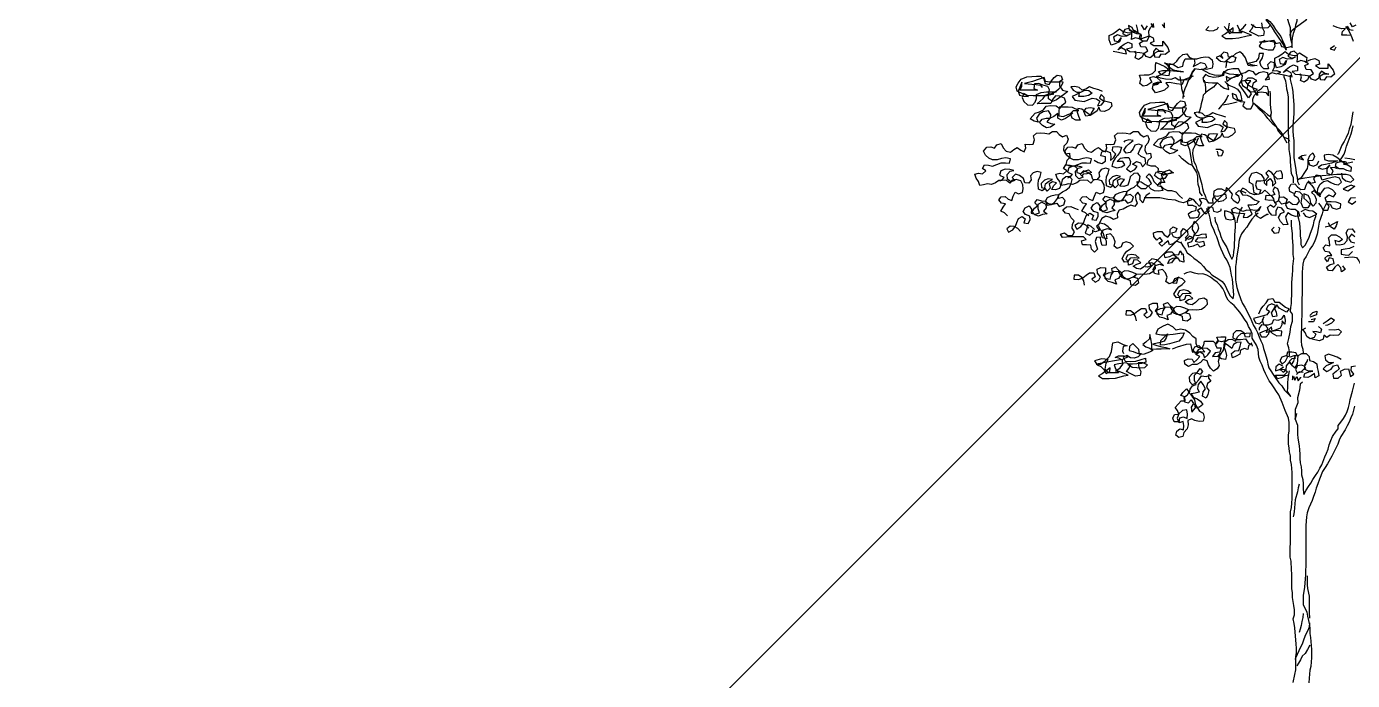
# Model space of a CAD drawing. Header units: inches. Extents: x 350994 to 353538, y 1581369 to 1583842.
# Drawn here: x 351535.65 to 351541.75, y 1583548.74 to 1583551.75 of the extents above; entities that cross this region are included whole.
import ezdxf

# ---------------------------------------------------------------- set-up
doc = ezdxf.new("R2010")
doc.units = ezdxf.units.IN
doc.header["$MEASUREMENT"] = 0
doc.linetypes.add('1', pattern=[0])
doc.layers.add('FOREST', color=96, linetype='Continuous')
doc.layers.add('TREE', color=81, linetype='1')

# ---------------------------------------------------------------- blocks, each defined once
blk = doc.blocks.new('TREE_4')
at = {"color": 94}
for points in [[(-1270, 7305), (-1261, 7273), (-1256, 7242), (-1287, 7247), (-1302, 7285), (-1334, 7299), (-1328, 7265), (-1299, 7247), (-1267, 7236), (-1235, 7233), (-1247, 7198), (-1218, 7175), (-1180, 7175), (-1163, 7210), (-1166, 7253), (-1154, 7285), (-1131, 7308)], [(-1059, 7308), (-1039, 7282), (-1039, 7322)], [(-1131, 7317), (-1128, 7285), (-1148, 7317)], [(-1180, 7296), (-1201, 7265), (-1227, 7305)], [(-332, 7311), (-297, 7287), (-257, 7284), (-225, 7282), (-193, 7284), (-170, 7308)], [(-248, 7322), (-242, 7284), (-225, 7250), (-231, 7218), (-268, 7212), (-306, 7232), (-344, 7250), (-323, 7276), (-309, 7308)], [(-445, 7305), (-433, 7273), (-407, 7241), (-488, 7241), (-517, 7270), (-508, 7319)], [(-552, 7293), (-529, 7267), (-508, 7236), (-479, 7250), (-477, 7282), (-508, 7256), (-540, 7233), (-572, 7215), (-537, 7195), (-485, 7195), (-433, 7198), (-364, 7215), (-329, 7221), (-370, 7238), (-401, 7250), (-433, 7253), (-396, 7282), (-372, 7311)], [(9, 7484), (9, 7449), (27, 7406), (44, 7371), (41, 7336), (32, 7304), (24, 7270), (12, 7235), (3, 7198), (0, 7166), (0, 7117)], [(-49, 7394), (-23, 7316), (-14, 7284), (-14, 7247), (-11, 7209), (-8, 7177)], [(0, 7157), (-8, 7192), (-14, 7226), (0, 7258), (32, 7284), (119, 7345), (142, 7380), (154, 7400)], [(486, 7217), (449, 7220), (408, 7220), (414, 7252), (440, 7275), (408, 7272), (371, 7284), (339, 7296)], [(524, 7304), (495, 7290), (478, 7321)], [(454, 7295), (469, 7266), (501, 7261)], [(-1458, 7091), (-1415, 7082), (-1380, 7073), (-1348, 7068), (-1357, 7099), (-1391, 7117), (-1420, 7102), (-1397, 7125), (-1368, 7148), (-1336, 7163), (-1305, 7151), (-1305, 7117), (-1348, 7108), (-1322, 7088), (-1287, 7085), (-1241, 7079), (-1204, 7073), (-1175, 7093), (-1192, 7122), (-1232, 7125), (-1244, 7157), (-1215, 7171), (-1247, 7192), (-1279, 7200), (-1308, 7186), (-1305, 7218), (-1305, 7253), (-1331, 7276), (-1362, 7267), (-1383, 7235), (-1351, 7218), (-1319, 7229), (-1348, 7212), (-1386, 7209), (-1423, 7224), (-1455, 7206), (-1446, 7175), (-1415, 7169), (-1394, 7198), (-1406, 7166), (-1441, 7149), (-1475, 7140), (-1490, 7183), (-1490, 7218), (-1461, 7232), (-1432, 7253), (-1406, 7273), (-1377, 7250), (-1345, 7244), (-1313, 7241), (-1287, 7261), (-1258, 7244), (-1229, 7224), (-1232, 7192), (-1195, 7206), (-1163, 7215), (-1131, 7200), (-1125, 7168), (-1157, 7157), (-1125, 7137), (-1053, 7137), (-1053, 7171), (-1013, 7119), (-1001, 7087), (-1033, 7064), (-1068, 7067), (-1085, 7038), (-1117, 7041), (-1120, 7073), (-1091, 7090), (-1047, 7087), (-1082, 7093), (-1108, 7114), (-1128, 7088), (-1131, 7056), (-1157, 7036), (-1189, 7047), (-1209, 7073), (-1221, 7041), (-1250, 7021), (-1279, 7036), (-1270, 7067), (-1279, 7091)], [(-676, 7291), (-702, 7265), (-670, 7256), (-636, 7259), (-607, 7273), (-598, 7288)], [(-211, 7357), (-179, 7334), (-153, 7299), (-133, 7267), (-109, 7235), (-89, 7209), (-75, 7177), (-60, 7143), (-49, 7111), (-46, 7105)], [(-211, 7345), (-182, 7310), (-161, 7282), (-141, 7247), (-81, 7160), (-63, 7131), (-49, 7102), (-49, 7099)], [(440, 7293), (460, 7264), (478, 7235), (492, 7203), (501, 7171)], [(500, 6596), (483, 6492), (468, 6454), (462, 6422), (445, 6385), (428, 6353), (410, 6324), (381, 6255), (375, 6246)], [(-219, 7177), (-248, 7163), (-266, 7131), (-240, 7111), (-193, 7102), (-153, 7102), (-136, 7131), (-141, 7163), (-193, 7172), (-228, 7169), (-263, 7163), (-222, 7166), (-182, 7175), (-150, 7180), (-130, 7154), (-98, 7160), (-83, 7128), (-40, 7119), (-8, 7128), (-3, 7131)], [(-804, 6886), (-847, 6869), (-882, 6857), (-896, 6817), (-940, 6823), (-997, 6834), (-1029, 6831), (-1006, 6802), (-1038, 6773), (-1073, 6762), (-1113, 6750), (-1136, 6785), (-1130, 6826), (-1096, 6837), (-1061, 6837), (-1093, 6828), (-1128, 6814), (-1093, 6820), (-1070, 6846), (-1099, 6872), (-1130, 6881), (-1162, 6872), (-1142, 6837), (-1182, 6811), (-1214, 6805), (-1240, 6826), (-1232, 6863), (-1243, 6895), (-1206, 6898), (-1168, 6898), (-1136, 6907), (-1113, 6933), (-1113, 6967), (-1110, 6999), (-1078, 6985), (-1035, 6964), (-1006, 6944), (-1035, 6915), (-1067, 6898), (-1087, 6924), (-1055, 6932), (-994, 6932), (-885, 6921), (-925, 6927), (-968, 6935), (-997, 6956), (-997, 6990), (-963, 6979), (-928, 6958), (-890, 6967), (-885, 6999), (-870, 7028), (-830, 7028), (-798, 7025), (-792, 6993), (-806, 6964), (-772, 6981), (-743, 6999), (-711, 6990), (-694, 6958), (-728, 6938), (-760, 6941), (-795, 6947), (-815, 6915), (-818, 6883), (-841, 6857), (-882, 6854), (-922, 6854), (-951, 6872), (-986, 6860), (-1032, 6863), (-1073, 6869), (-1104, 6883), (-1067, 6901), (-1032, 6895), (-1000, 6892), (-994, 6932), (-1009, 6970), (-1038, 6996), (-1000, 6984), (-965, 6984), (-939, 7010), (-919, 7036), (-890, 7062), (-858, 7068), (-838, 7042), (-809, 7028), (-775, 7028), (-740, 7039), (-708, 7045), (-676, 7042), (-650, 7019), (-645, 6984), (-650, 6952), (-697, 6941), (-737, 6944), (-702, 6923), (-671, 6909), (-633, 6897), (-601, 6894), (-567, 6897), (-552, 6926), (-558, 6892), (-598, 6880), (-636, 6874), (-674, 6883), (-705, 6900), (-726, 6871), (-717, 6840), (-682, 6834), (-648, 6831), (-607, 6831), (-581, 6811), (-552, 6787), (-515, 6776), (-523, 6816), (-546, 6842), (-515, 6813), (-474, 6796), (-442, 6779), (-422, 6750), (-413, 6718), (-408, 6686), (-440, 6692), (-454, 6730), (-486, 6744), (-480, 6709), (-451, 6692), (-419, 6680), (-387, 6677), (-399, 6643), (-370, 6620), (-333, 6620), (-315, 6654), (-318, 6698), (-306, 6729), (-283, 6753), (-249, 6758), (-211, 6752), (-191, 6726), (-191, 6767), (-199, 6799), (-231, 6805), (-254, 6776), (-283, 6761), (-280, 6729), (-301, 6761), (-321, 6796), (-312, 6831), (-286, 6851), (-321, 6871), (-358, 6871), (-384, 6848), (-358, 6816), (-315, 6790), (-283, 6781), (-304, 6755), (-341, 6758), (-364, 6781), (-356, 6822), (-335, 6848), (-379, 6851), (-413, 6842), (-402, 6810), (-373, 6790), (-347, 6770), (-332, 6741), (-353, 6709), (-379, 6750), (-408, 6787), (-428, 6819), (-408, 6854), (-402, 6889), (-419, 6917), (-434, 6946), (-480, 6946), (-523, 6938), (-552, 6918), (-512, 6906), (-474, 6903), (-434, 6900), (-474, 6874), (-506, 6868), (-535, 6883), (-529, 6842), (-503, 6865), (-471, 6880), (-439, 6886), (-413, 6909), (-379, 6917), (-350, 6935), (-318, 6923), (-295, 6897), (-266, 6917), (-231, 6923), (-199, 6917), (-196, 6883), (-217, 6857), (-182, 6862), (-191, 6900), (-162, 6917), (-124, 6906), (-89, 6920), (-121, 6929), (-156, 6926), (-141, 6961), (-141, 6995), (-173, 7004), (-199, 6978), (-191, 6946), (-228, 6946), (-251, 6969), (-260, 7001), (-240, 7036), (-231, 7071), (-266, 7071), (-272, 7033), (-292, 7007), (-324, 6998), (-358, 6990), (-321, 6978), (-283, 6972), (-324, 6969), (-355, 6972), (-378, 7036), (-399, 7065), (-425, 7085), (-459, 7068), (-485, 7048), (-517, 7042), (-523, 7074), (-555, 7082), (-578, 7059), (-564, 7030), (-587, 7053), (-616, 7039), (-581, 7010), (-546, 7004), (-488, 7051), (-457, 7039), (-468, 7004), (-503, 6996), (-532, 7010), (-535, 6972), (-540, 6955)], [(-107, 6906), (-63, 6897), (-29, 6888), (3, 6882), (-6, 6914), (-40, 6932), (-69, 6917), (-46, 6940), (-17, 6963), (15, 6978), (46, 6966), (46, 6931), (3, 6923), (29, 6903), (64, 6900), (110, 6894), (148, 6888), (177, 6908), (159, 6937), (119, 6940), (107, 6972), (136, 6986), (104, 7007), (73, 7015), (44, 7001), (47, 7033), (47, 7067), (21, 7091), (-11, 7082), (-32, 7050), (0, 7033), (32, 7044), (3, 7027), (-34, 7024), (-72, 7039), (-104, 7021), (-95, 6989), (-63, 6984), (-43, 7013), (-55, 6981), (-89, 6963), (-124, 6955), (-139, 6998), (-139, 7033), (-110, 7047), (-81, 7067), (-55, 7088), (-26, 7065), (6, 7059), (38, 7056), (64, 7076), (93, 7059), (122, 7038), (119, 7007), (156, 7021), (188, 7030), (220, 7015), (226, 6983), (194, 6972), (226, 6952), (298, 6951), (298, 6986), (338, 6934), (350, 6902), (318, 6879), (283, 6882), (266, 6853), (234, 6856), (231, 6888), (260, 6905), (304, 6902), (269, 6908), (243, 6928), (223, 6902), (220, 6871), (194, 6850), (162, 6862), (142, 6888), (130, 6856), (101, 6836), (72, 6850), (81, 6882), (72, 6905)], [(350, 7134), (315, 7110), (350, 7099), (362, 7125)], [(390, 6191), (410, 6220), (427, 6249), (439, 6283), (448, 6315), (462, 6350), (485, 6414), (494, 6445), (503, 6480)], [(-792, 6944), (-815, 6912), (-833, 6880), (-847, 6848), (-859, 6814), (-873, 6782), (-885, 6750), (-888, 6713), (-888, 6704)], [(-1545, 6762), (-1576, 6774), (-1617, 6785), (-1652, 6800), (-1681, 6779), (-1712, 6771), (-1735, 6794), (-1770, 6803), (-1805, 6800), (-1785, 6771), (-1756, 6756), (-1721, 6756), (-1689, 6771), (-1657, 6768), (-1631, 6748), (-1660, 6727), (-1698, 6719), (-1738, 6719), (-1733, 6751), (-1764, 6733), (-1793, 6719), (-1770, 6690), (-1695, 6678), (-1663, 6693), (-1629, 6707), (-1594, 6701), (-1568, 6681), (-1585, 6643), (-1553, 6652), (-1533, 6678), (-1533, 6713), (-1556, 6736), (-1571, 6707), (-1539, 6687), (-1507, 6678), (-1475, 6672), (-1470, 6640), (-1493, 6614), (-1528, 6597), (-1562, 6600), (-1574, 6632), (-1588, 6603), (-1617, 6583), (-1646, 6565), (-1681, 6560), (-1698, 6597), (-1678, 6626), (-1646, 6629), (-1614, 6626), (-1629, 6597), (-1646, 6568), (-1684, 6594), (-1715, 6618), (-1747, 6623), (-1753, 6592), (-1741, 6560), (-1727, 6528), (-1762, 6528), (-1794, 6542), (-1808, 6580), (-1782, 6606), (-1739, 6606), (-1791, 6629), (-1825, 6632), (-1900, 6632), (-1903, 6595), (-1901, 6563), (-1863, 6557), (-1828, 6574), (-1788, 6586), (-1814, 6563), (-1848, 6540), (-1880, 6528), (-1909, 6543), (-1909, 6580), (-1944, 6557), (-1979, 6540), (-1999, 6514), (-1967, 6499), (-1935, 6493), (-1970, 6470), (-2002, 6465), (-2034, 6482), (-2060, 6508), (-2039, 6534), (-2005, 6543), (-1970, 6543), (-1967, 6574), (-1987, 6603), (-2031, 6595), (-2062, 6577), (-2083, 6543), (-2071, 6511), (-2103, 6520), (-2135, 6537), (-2094, 6583), (-2060, 6595), (-2028, 6612), (-2005, 6641), (-1970, 6647), (-1924, 6644), (-1895, 6623), (-1874, 6649), (-1845, 6675), (-1857, 6707), (-1897, 6722), (-1929, 6725), (-1955, 6696), (-1967, 6664), (-2045, 6664), (-2080, 6661), (-2054, 6681), (-2030, 6705), (-2010, 6731), (-1978, 6745), (-1944, 6739), (-2002, 6725), (-2111, 6725), (-2158, 6728), (-2187, 6745), (-2201, 6713), (-2187, 6679), (-2158, 6653), (-2117, 6650), (-2094, 6673), (-2085, 6705), (-2083, 6736), (-2045, 6754), (-2002, 6757), (-1967, 6759), (-1923, 6759), (-1961, 6742), (-1932, 6757), (-1903, 6783), (-1880, 6806), (-1866, 6837), (-1897, 6840), (-1897, 6806), (-1871, 6771), (-1828, 6762), (-1863, 6733), (-1921, 6693), (-1955, 6678), (-1987, 6702), (-1987, 6736), (-1978, 6774), (-1993, 6803), (-2033, 6814), (-2065, 6826), (-2100, 6823), (-2106, 6786), (-2077, 6771), (-2221, 6771), (-2204, 6803), (-2204, 6838), (-2221, 6797), (-2233, 6763), (-2224, 6731), (-2187, 6722), (-2149, 6719), (-2242, 6765), (-2250, 6800), (-2233, 6829), (-2210, 6861), (-2163, 6881), (-2123, 6884), (-2085, 6887), (-2048, 6887), (-2025, 6864), (-2013, 6826), (-1981, 6817), (-1961, 6849), (-1941, 6875), (-1915, 6895), (-1883, 6889), (-1871, 6855), (-1903, 6837), (-1978, 6838), (-2010, 6843), (-2022, 6875), (-2062, 6861), (-2117, 6843), (-2181, 6826), (-2123, 6820), (-2088, 6817), (-2051, 6814), (-2039, 6794)], [(-914, 6883), (-908, 6851), (-902, 6817), (-899, 6785), (-882, 6721), (-882, 6718)], [(-613, 6828), (-639, 6796), (-668, 6776), (-700, 6756), (-723, 6730), (-729, 6698), (-740, 6660), (-746, 6629), (-758, 6582)], [(-714, 6854), (-708, 6819), (-705, 6788), (-705, 6753), (-708, 6744)], [(14, 6015), (14, 6055), (-1, 6090), (-9, 6186), (-9, 6220), (-15, 6255), (-21, 6287), (-21, 6321), (-23, 6356), (-23, 6391), (-26, 6426), (-26, 6715), (-32, 6749), (-40, 6781), (-43, 6813), (-49, 6845), (-61, 6877), (-63, 6891)], [(-14, 6894), (-14, 6859), (-6, 6825), (3, 6793), (9, 6758), (12, 6718), (17, 6654), (17, 6579), (8, 6483), (8, 6440), (11, 6400), (17, 6362), (17, 6220), (34, 6125), (37, 6093), (43, 6058), (48, 6026), (60, 6000)], [(-520, 6732), (-532, 6701), (-552, 6672), (-573, 6646), (-596, 6620), (-599, 6617)], [(-38, 6339), (-58, 6376), (-78, 6417), (-101, 6446), (-125, 6469), (-151, 6492), (-174, 6515), (-194, 6541), (-217, 6570), (-240, 6593), (-266, 6617), (-289, 6640), (-309, 6666), (-223, 6596), (-197, 6573), (-171, 6553), (-165, 6590), (-171, 6625), (-174, 6660), (-173, 6738), (-176, 6764)], [(-538, 6550), (-570, 6562), (-610, 6574), (-645, 6588), (-674, 6568), (-706, 6559), (-729, 6582), (-763, 6591), (-798, 6588), (-778, 6559), (-749, 6545), (-714, 6545), (-683, 6559), (-651, 6556), (-625, 6536), (-654, 6516), (-691, 6507), (-732, 6507), (-726, 6539), (-758, 6522), (-787, 6507), (-764, 6478), (-688, 6467), (-657, 6481), (-622, 6495), (-587, 6490), (-561, 6469), (-579, 6432), (-547, 6440), (-526, 6466), (-526, 6501), (-550, 6524), (-564, 6495), (-532, 6475), (-500, 6466), (-469, 6461), (-463, 6429), (-486, 6403), (-521, 6386), (-555, 6388), (-567, 6420), (-581, 6391), (-610, 6371), (-639, 6354), (-674, 6348), (-691, 6386), (-671, 6415), (-639, 6417), (-607, 6415), (-622, 6386), (-639, 6357), (-677, 6383), (-709, 6406), (-740, 6412), (-746, 6380), (-735, 6348), (-720, 6316), (-755, 6316), (-787, 6331), (-801, 6368), (-775, 6394), (-732, 6394), (-784, 6418), (-819, 6420), (-894, 6421), (-897, 6383), (-894, 6351), (-856, 6345), (-821, 6363), (-781, 6374), (-807, 6351), (-842, 6328), (-874, 6316), (-902, 6331), (-902, 6369), (-937, 6345), (-972, 6328), (-992, 6302), (-960, 6288), (-929, 6282), (-963, 6259), (-995, 6253), (-1027, 6270), (-1053, 6296), (-1033, 6322), (-998, 6331), (-963, 6331), (-960, 6363), (-980, 6392), (-1024, 6383), (-1056, 6366), (-1076, 6331), (-1064, 6299), (-1096, 6308), (-1128, 6325), (-1087, 6372), (-1053, 6383), (-1021, 6400), (-998, 6429), (-963, 6435), (-917, 6432), (-888, 6412), (-868, 6438), (-839, 6464), (-850, 6496), (-891, 6510), (-923, 6513), (-949, 6484), (-960, 6452), (-1038, 6453), (-1073, 6450), (-1047, 6470), (-1024, 6493), (-1003, 6519), (-972, 6533), (-937, 6528), (-995, 6513), (-1105, 6513), (-1151, 6516), (-1180, 6534), (-1194, 6502), (-1180, 6467), (-1151, 6441), (-1111, 6438), (-1087, 6461), (-1079, 6493), (-1076, 6525), (-1038, 6542), (-995, 6545), (-960, 6548), (-917, 6548), (-954, 6530), (-925, 6545), (-896, 6571), (-873, 6594), (-859, 6626), (-891, 6629), (-891, 6594), (-865, 6559), (-821, 6551), (-856, 6522), (-914, 6481), (-949, 6467), (-980, 6490), (-980, 6525), (-972, 6562), (-986, 6591), (-1027, 6603), (-1058, 6614), (-1093, 6612), (-1099, 6574), (-1070, 6560), (-1215, 6560), (-1197, 6591), (-1197, 6626), (-1214, 6586), (-1226, 6551), (-1217, 6519), (-1180, 6510), (-1142, 6508), (-1235, 6554), (-1243, 6589), (-1226, 6617), (-1203, 6649), (-1157, 6669), (-1116, 6672), (-1079, 6675), (-1041, 6675), (-1018, 6652), (-1006, 6614), (-974, 6606), (-954, 6637), (-934, 6663), (-908, 6684), (-876, 6678), (-865, 6643), (-896, 6626), (-972, 6626), (-1003, 6632), (-1015, 6664), (-1055, 6649), (-1110, 6632), (-1174, 6615), (-1116, 6609), (-1081, 6606), (-1044, 6603), (-1032, 6583)], [(-445, 6675), (-477, 6666), (-515, 6657), (-549, 6652), (-570, 6649)], [(-174, 6573), (-171, 6538), (-125, 6469), (-110, 6437), (-87, 6411), (-61, 6388), (-29, 6374), (-18, 6356)], [(-2320, 5745), (-2346, 5771), (-2375, 5785), (-2357, 5817), (-2337, 5843), (-2369, 5849), (-2392, 5875), (-2372, 5901), (-2340, 5904), (-2317, 5881), (-2285, 5872), (-2274, 5907), (-2259, 5938), (-2230, 5924), (-2198, 5935), (-2193, 5967), (-2195, 5999), (-2213, 6031), (-2250, 6042), (-2282, 6037), (-2302, 6011), (-2328, 6034), (-2360, 6037), (-2392, 6034), (-2418, 6014), (-2453, 6002), (-2485, 6008), (-2516, 5999), (-2548, 5994), (-2557, 6025), (-2577, 6054), (-2589, 6086), (-2557, 6095), (-2525, 6089), (-2499, 6112), (-2525, 6132), (-2508, 6161), (-2476, 6158), (-2444, 6152), (-2409, 6164), (-2374, 6178), (-2337, 6178), (-2305, 6175), (-2296, 6210), (-2334, 6219), (-2369, 6213), (-2406, 6202), (-2444, 6202), (-2473, 6216), (-2502, 6242), (-2516, 6274), (-2490, 6306), (-2458, 6309), (-2426, 6297), (-2409, 6326), (-2374, 6335), (-2357, 6300), (-2331, 6274), (-2296, 6265), (-2270, 6288), (-2241, 6303), (-2212, 6282), (-2184, 6268), (-2172, 6300), (-2178, 6332), (-2143, 6329), (-2111, 6331), (-2100, 6366), (-2108, 6398), (-2085, 6421), (-2048, 6424), (-2016, 6421), (-1984, 6415), (-1955, 6435), (-1920, 6435), (-1900, 6409), (-1871, 6392), (-1839, 6403), (-1825, 6372), (-1837, 6340), (-1860, 6314), (-1863, 6282), (-1848, 6253), (-1816, 6256), (-1811, 6221), (-1837, 6198), (-1845, 6166), (-1814, 6155), (-1776, 6155), (-1753, 6132), (-1756, 6100), (-1724, 6091), (-1692, 6111), (-1660, 6120), (-1634, 6100), (-1672, 6088), (-1704, 6085), (-1712, 6074)], [(-1658, 5745), (-1684, 5771), (-1713, 5785), (-1695, 5817), (-1675, 5843), (-1707, 5849), (-1730, 5875), (-1710, 5901), (-1678, 5904), (-1655, 5881), (-1623, 5872), (-1611, 5907), (-1597, 5938), (-1568, 5924), (-1536, 5935), (-1530, 5967), (-1533, 5999), (-1550, 6031), (-1588, 6042), (-1620, 6037), (-1640, 6011), (-1666, 6034), (-1698, 6037), (-1730, 6034), (-1756, 6014), (-1790, 6002), (-1822, 6008), (-1854, 5999), (-1886, 5994), (-1894, 6025), (-1915, 6054), (-1926, 6086), (-1894, 6095), (-1863, 6089), (-1837, 6112), (-1863, 6132), (-1845, 6161), (-1813, 6158), (-1782, 6152), (-1747, 6164), (-1712, 6178), (-1675, 6178), (-1643, 6175), (-1634, 6210), (-1672, 6219), (-1706, 6213), (-1744, 6202), (-1782, 6202), (-1810, 6216), (-1839, 6242), (-1854, 6274), (-1828, 6306), (-1796, 6309), (-1764, 6297), (-1747, 6326), (-1712, 6335), (-1695, 6300), (-1669, 6274), (-1634, 6265), (-1608, 6288), (-1579, 6303), (-1550, 6282), (-1521, 6268), (-1510, 6300), (-1515, 6332), (-1481, 6329), (-1449, 6331), (-1437, 6366), (-1446, 6398), (-1423, 6421), (-1385, 6424), (-1353, 6421), (-1322, 6415), (-1293, 6435), (-1258, 6435), (-1238, 6409), (-1209, 6392), (-1177, 6403), (-1163, 6372), (-1174, 6340), (-1197, 6314), (-1200, 6282), (-1186, 6253), (-1154, 6256), (-1148, 6221), (-1174, 6198), (-1183, 6166), (-1151, 6155), (-1114, 6155), (-1091, 6132), (-1093, 6100), (-1062, 6091), (-1030, 6111), (-998, 6120), (-972, 6100), (-1010, 6088), (-1041, 6085), (-1050, 6074)], [(520, 5893), (479, 5890), (462, 5861), (494, 5841), (523, 5864)], [(517, 5983), (485, 5997), (453, 5983), (421, 5963), (459, 5951), (488, 5968), (514, 5991)], [(-1614, 6201), (-1582, 6181), (-1550, 6173), (-1521, 6193), (-1521, 6227), (-1559, 6236), (-1550, 6268), (-1518, 6277), (-1484, 6262), (-1478, 6230), (-1481, 6198), (-1452, 6222), (-1437, 6250), (-1463, 6277), (-1461, 6308), (-1423, 6311), (-1391, 6305), (-1400, 6268), (-1420, 6242), (-1443, 6216), (-1461, 6184), (-1469, 6152), (-1429, 6138), (-1391, 6146), (-1362, 6161), (-1380, 6190), (-1426, 6190), (-1397, 6216), (-1365, 6222), (-1330, 6221), (-1316, 6190), (-1322, 6158), (-1348, 6129), (-1316, 6106), (-1281, 6123), (-1261, 6149), (-1299, 6167), (-1267, 6190), (-1235, 6178), (-1218, 6146), (-1192, 6175), (-1197, 6216), (-1229, 6230), (-1255, 6253), (-1241, 6285), (-1218, 6320), (-1249, 6331), (-1281, 6323), (-1296, 6294), (-1319, 6262), (-1351, 6256), (-1371, 6282), (-1348, 6314), (-1322, 6340), (-1296, 6360), (-1330, 6366), (-1365, 6355), (-1371, 6346)], [(-853, 6351), (-848, 6319), (-836, 6288), (-824, 6218), (-813, 6154)], [(-764, 6380), (-778, 6348), (-790, 6316), (-807, 6285), (-810, 6253), (-799, 6189), (-784, 6160), (-775, 6128), (-761, 6097), (-735, 6001), (-729, 5969), (-721, 5938), (-706, 5909), (-700, 5888)], [(-608, 6273), (-602, 6235), (-570, 6238), (-556, 6270), (-584, 6287), (-619, 6287)], [(-729, 5909), (-750, 5935), (-752, 5969), (-764, 6001), (-767, 6033), (-767, 6068), (-775, 6100), (-790, 6128), (-810, 6157), (-842, 6169), (-894, 6210), (-917, 6236), (-923, 6238)], [(445, 6084), (369, 6084), (312, 6078), (248, 6073), (179, 6064), (106, 6052), (49, 6041), (83, 6061), (106, 6099), (130, 6133), (135, 6165), (135, 6206), (147, 6237), (173, 6261), (185, 6229), (173, 6197), (135, 6194), (144, 6162), (179, 6151), (208, 6165), (222, 6194)], [(118, 6240), (86, 6235), (54, 6217), (95, 6203), (75, 6229), (72, 6232)], [(433, 6220), (474, 6214), (514, 6205)], [(500, 6185), (462, 6176), (422, 6168), (459, 6162), (485, 6142), (482, 6107), (450, 6116), (422, 6130), (387, 6130), (358, 6148), (364, 6179), (398, 6188), (439, 6188), (456, 6159), (422, 6179), (393, 6203), (367, 6223), (335, 6240), (297, 6246), (266, 6240), (268, 6206), (300, 6194), (375, 6194), (326, 6177), (277, 6165), (242, 6159), (216, 6139), (248, 6128), (283, 6136), (312, 6162), (286, 6130), (286, 6093), (326, 6081), (338, 6113), (317, 6142), (352, 6139), (370, 6133)], [(-2214, 5617), (-2237, 5643), (-2266, 5658), (-2298, 5661), (-2327, 5640), (-2312, 5611), (-2278, 5632), (-2257, 5660), (-2246, 5692), (-2231, 5724), (-2202, 5741), (-2176, 5721), (-2188, 5689), (-2153, 5684), (-2136, 5712), (-2139, 5744), (-2173, 5756), (-2194, 5782), (-2176, 5811), (-2144, 5828), (-2124, 5799), (-2127, 5767), (-2093, 5759), (-2061, 5770), (-2072, 5802), (-2072, 5840), (-2040, 5857), (-2009, 5842), (-2006, 5811), (-2026, 5785), (-1997, 5761), (-2035, 5756), (-2067, 5744), (-2098, 5753), (-2119, 5779), (-2101, 5808), (-2075, 5828), (-2098, 5851), (-2078, 5880), (-2043, 5868), (-2009, 5866), (-1997, 5834), (-1965, 5837), (-1936, 5854), (-1913, 5886), (-1902, 5917), (-1933, 5915), (-1968, 5906), (-1997, 5892), (-2014, 5863), (-1985, 5845), (-1951, 5842), (-1919, 5848), (-1899, 5822), (-1861, 5836), (-1850, 5871), (-1873, 5894), (-1904, 5886), (-1902, 5920), (-1873, 5941), (-1844, 5955), (-1815, 5981), (-1800, 6010), (-1794, 6042), (-1815, 6068), (-1846, 6065), (-1875, 6039), (-1884, 6001), (-1896, 5970), (-1928, 5958), (-1959, 5961), (-1945, 5990), (-1922, 6016), (-1953, 6022), (-1982, 6007), (-1974, 5972), (-1997, 5946), (-2017, 5973), (-2011, 6007), (-1985, 6027), (-1953, 6042), (-1988, 6048), (-2020, 6036), (-2046, 6010), (-2043, 5978), (-2011, 5970), (-2037, 5949), (-2069, 5964), (-2072, 6004), (-2069, 6036), (-2055, 6068), (-2046, 6100), (-2078, 6108), (-2112, 6097), (-2133, 6071), (-2127, 6039), (-2147, 6013), (-2179, 6016), (-2191, 6051), (-2222, 6074), (-2257, 6085), (-2283, 6059), (-2260, 6033), (-2295, 6022), (-2321, 6045), (-2324, 6083), (-2300, 6109), (-2269, 6117), (-2303, 6123), (-2341, 6126), (-2376, 6112), (-2387, 6077), (-2350, 6060), (-2370, 6034), (-2387, 6028)], [(-1658, 5644), (-1681, 5670), (-1710, 5684), (-1742, 5687), (-1770, 5667), (-1756, 5638), (-1721, 5658), (-1701, 5687), (-1689, 5719), (-1675, 5751), (-1646, 5768), (-1620, 5748), (-1632, 5716), (-1597, 5710), (-1580, 5739), (-1582, 5771), (-1617, 5782), (-1637, 5808), (-1620, 5837), (-1588, 5855), (-1568, 5826), (-1571, 5794), (-1536, 5785), (-1504, 5797), (-1516, 5828), (-1516, 5866), (-1484, 5883), (-1452, 5869), (-1449, 5837), (-1470, 5811), (-1441, 5788), (-1478, 5782), (-1510, 5771), (-1542, 5779), (-1562, 5805), (-1545, 5834), (-1519, 5854), (-1542, 5878), (-1522, 5906), (-1487, 5895), (-1452, 5892), (-1441, 5860), (-1409, 5863), (-1380, 5880), (-1357, 5912), (-1345, 5944), (-1377, 5941), (-1412, 5932), (-1441, 5918), (-1458, 5889), (-1429, 5872), (-1394, 5869), (-1363, 5875), (-1342, 5849), (-1305, 5863), (-1293, 5898), (-1316, 5921), (-1348, 5912), (-1345, 5947), (-1316, 5967), (-1287, 5981), (-1258, 6007), (-1244, 6036), (-1238, 6068), (-1258, 6094), (-1290, 6091), (-1319, 6065), (-1328, 6028), (-1339, 5996), (-1371, 5984), (-1403, 5987), (-1388, 6016), (-1365, 6042), (-1397, 6048), (-1426, 6034), (-1417, 5999), (-1441, 5973), (-1461, 5999), (-1455, 6034), (-1429, 6054), (-1397, 6068), (-1432, 6074), (-1464, 6063), (-1490, 6037), (-1487, 6005), (-1455, 5996), (-1481, 5976), (-1513, 5990), (-1516, 6031), (-1513, 6063), (-1498, 6094), (-1490, 6126), (-1521, 6135), (-1556, 6123), (-1576, 6097), (-1571, 6066), (-1591, 6040), (-1623, 6042), (-1634, 6077), (-1666, 6100), (-1701, 6112), (-1727, 6086), (-1704, 6060), (-1738, 6048), (-1764, 6072), (-1767, 6109), (-1744, 6135), (-1712, 6144), (-1747, 6150), (-1784, 6152), (-1819, 6138), (-1831, 6103), (-1793, 6086), (-1813, 6060), (-1831, 6054)], [(-963, 6097), (-1001, 6088), (-1033, 6080), (-1065, 6082), (-1053, 6048), (-1036, 6019), (-1076, 6019), (-1099, 5993), (-1065, 5984), (-1053, 5952), (-1088, 5947), (-1120, 5949), (-1149, 5964), (-1172, 5990), (-1195, 5967), (-1230, 5967), (-1256, 5987), (-1261, 6025), (-1229, 6022), (-1198, 6002), (-1169, 5987), (-1146, 6010), (-1163, 6042), (-1189, 6065), (-1163, 6088), (-1140, 6059), (-1125, 6025), (-1102, 6002), (-1068, 6007), (-1065, 6039), (-1094, 6054), (-1122, 6074), (-1108, 6103), (-1076, 6111), (-1044, 6106), (-1018, 6080), (-1036, 6051), (-1070, 6051), (-1068, 6045)], [(17, 5928), (-15, 5943), (-21, 5975), (-6, 6003), (25, 6006), (48, 5983), (74, 5960), (106, 5963), (118, 5995), (132, 6024), (161, 5997), (181, 5971), (190, 5940), (225, 5934), (233, 5902), (205, 5925), (190, 5954), (161, 5937), (187, 5914), (199, 5882), (196, 5850), (176, 5824), (155, 5850), (150, 5882), (135, 5911), (100, 5925), (98, 5891), (124, 5867), (150, 5841), (132, 5812), (92, 5812), (77, 5853), (89, 5917), (66, 5940), (31, 5943), (17, 5914), (51, 5896), (60, 5865), (40, 5836), (5, 5839), (-21, 5859), (-50, 5839), (-38, 5807), (-7, 5801), (28, 5801), (54, 5778), (63, 5743), (31, 5740), (-1, 5752), (-33, 5769), (-50, 5737), (-44, 5706), (-33, 5674), (-67, 5671), (-91, 5700), (-108, 5732), (-88, 5764), (-59, 5778), (-82, 5807), (-114, 5816), (-131, 5787), (-131, 5749), (-163, 5752), (-186, 5781), (-197, 5813), (-174, 5836), (-145, 5816), (-125, 5842), (-148, 5873), (-180, 5871), (-215, 5876), (-209, 5914), (-168, 5911), (-148, 5885), (-142, 5853), (-108, 5868), (-99, 5899), (-67, 5902), (-38, 5882), (-47, 5850), (-82, 5842), (-108, 5871), (-99, 5902), (-102, 5934), (-113, 5966), (-142, 5980), (-154, 5949), (-137, 5920), (-171, 5908), (-194, 5934), (-220, 5954), (-244, 5931), (-278, 5920), (-307, 5934), (-313, 5966), (-316, 6001), (-345, 6018), (-345, 6053), (-327, 6093), (-287, 6102), (-249, 6082), (-229, 6050), (-226, 6015), (-203, 5992), (-203, 6030), (-177, 6050), (-157, 6024), (-157, 5989), (-131, 6015), (-142, 6050), (-145, 6082), (-122, 6110), (-90, 6116), (-79, 6084), (-79, 6050), (-116, 6044), (-142, 6070), (-163, 6096), (-189, 6116), (-212, 6093), (-191, 6064), (-217, 6035), (-252, 6030), (-287, 6030), (-296, 5998), (-284, 5966), (-252, 5957), (-267, 5923), (-304, 5917), (-342, 5931), (-371, 5957), (-400, 5972), (-420, 5946), (-403, 5917), (-365, 5914), (-333, 5900), (-304, 5876), (-267, 5862), (-290, 5839), (-325, 5833), (-359, 5833), (-342, 5801), (-307, 5793), (-276, 5795), (-252, 5821), (-270, 5790), (-299, 5775), (-284, 5743), (-255, 5726), (-226, 5746), (-198, 5761), (-195, 5755)], [(219, 5850), (239, 5821), (256, 5792), (294, 5792), (306, 5824), (283, 5847), (314, 5841), (329, 5812), (366, 5801), (398, 5812), (401, 5844), (363, 5856), (323, 5859), (285, 5859), (274, 5893), (303, 5916), (340, 5902), (361, 5928), (332, 5957), (300, 5974), (265, 5968), (242, 5940), (228, 5908), (210, 5937), (213, 5969), (231, 6003), (260, 6026), (291, 6035), (320, 6018), (349, 6003), (381, 6000), (407, 6020), (390, 6052), (355, 6064), (320, 6055), (283, 6049), (248, 6038), (236, 6073), (199, 6078), (179, 6050), (190, 6018), (155, 6009), (135, 6029)], [(407, 6093), (413, 6055), (442, 6032), (482, 6020), (508, 6043), (476, 6075), (445, 6084)], [(-891, 5886), (-917, 5909), (-943, 5938), (-978, 5949), (-1013, 5949), (-1044, 5967), (-1068, 5990), (-1073, 5990)], [(-371, 5931), (-403, 5943), (-434, 5949), (-460, 5929), (-434, 5908), (-426, 5874), (-440, 5845), (-469, 5865), (-492, 5891), (-484, 5923), (-507, 5952), (-533, 5978), (-541, 5946), (-570, 5963), (-605, 5963), (-637, 5946), (-640, 5911), (-605, 5906), (-573, 5914), (-541, 5926), (-536, 5891), (-559, 5868), (-594, 5859), (-620, 5880), (-634, 5909), (-648, 5880), (-643, 5848), (-677, 5848), (-692, 5877), (-724, 5886), (-755, 5883), (-738, 5851), (-753, 5822), (-779, 5848), (-799, 5877), (-831, 5891), (-854, 5865), (-848, 5834), (-810, 5834), (-781, 5819), (-787, 5787), (-819, 5779), (-845, 5758), (-831, 5729), (-796, 5729), (-764, 5735), (-750, 5767), (-770, 5793), (-741, 5810), (-724, 5781), (-698, 5761), (-675, 5784), (-683, 5819), (-648, 5816), (-640, 5784), (-605, 5776), (-576, 5790), (-576, 5802)], [(-1160, 5932), (-1189, 5912), (-1204, 5883), (-1215, 5851), (-1238, 5877), (-1238, 5912), (-1258, 5938), (-1279, 5912), (-1273, 5880), (-1261, 5848), (-1282, 5822), (-1313, 5834), (-1345, 5820), (-1377, 5799), (-1409, 5791), (-1426, 5762), (-1423, 5730), (-1455, 5716), (-1484, 5733), (-1519, 5742), (-1551, 5724), (-1580, 5667), (-1565, 5635), (-1542, 5609), (-1531, 5574), (-1516, 5542), (-1516, 5507), (-1548, 5502), (-1560, 5539), (-1562, 5571), (-1594, 5568), (-1606, 5536), (-1597, 5505), (-1586, 5473), (-1612, 5450), (-1635, 5473), (-1640, 5505), (-1675, 5508), (-1710, 5508), (-1716, 5542), (-1678, 5551), (-1701, 5574), (-1808, 5574), (-1872, 5569), (-1889, 5597), (-1857, 5606), (-1828, 5586), (-1791, 5586), (-1773, 5615), (-1794, 5644), (-1791, 5675), (-1776, 5704), (-1802, 5730), (-1817, 5762), (-1848, 5768), (-1869, 5794), (-1840, 5820), (-1805, 5823), (-1773, 5808), (-1744, 5797)], [(-816, 5877), (-854, 5863), (-886, 5851), (-920, 5860), (-949, 5874), (-1013, 5880), (-1076, 5892), (-1206, 5892)], [(288, 5859), (274, 5827), (256, 5795), (248, 5763), (225, 5694), (219, 5662), (213, 5627), (207, 5596), (198, 5564), (187, 5532), (169, 5503), (149, 5474), (135, 5445), (117, 5413), (100, 5385), (91, 5350), (85, 5286), (85, 5104), (82, 5072), (82, 4928), (79, 4896), (79, 4824), (76, 4792), (76, 4722), (79, 4688), (91, 4656), (93, 4624), (93, 4618)], [(-909, 5533), (-889, 5501), (-869, 5472), (-854, 5443), (-828, 5423), (-799, 5400), (-773, 5380), (-744, 5359), (-721, 5333), (-701, 5307), (-675, 5287), (-652, 5264), (-594, 5229), (-568, 5209), (-545, 5183), (-533, 5151), (-519, 5122), (-502, 5093), (-479, 5067), (-473, 5099), (-476, 5131), (-479, 5165), (-484, 5229), (-493, 5261), (-496, 5293), (-504, 5324), (-516, 5356), (-530, 5385), (-548, 5414), (-577, 5472), (-591, 5507), (-602, 5541), (-611, 5573), (-626, 5602), (-637, 5634), (-652, 5663), (-660, 5695), (-666, 5726), (-675, 5758), (-689, 5787), (-692, 5805)], [(-628, 5735), (-625, 5703), (-608, 5671), (-600, 5640), (-588, 5608), (-579, 5576), (-565, 5544), (-530, 5486), (-516, 5452), (-504, 5420), (-490, 5391), (-475, 5420), (-472, 5452), (-467, 5486), (-467, 5521), (-464, 5553), (-464, 5587), (-461, 5622), (-458, 5654), (-458, 5689), (-464, 5720), (-475, 5752), (-484, 5784), (-489, 5793)], [(-550, 5790), (-550, 5752), (-539, 5721), (-504, 5712), (-472, 5718), (-475, 5749), (-501, 5773), (-533, 5784), (-547, 5784)], [(-492, 5778), (-455, 5770), (-385, 5764), (-397, 5732), (-362, 5735), (-322, 5758), (-336, 5790), (-368, 5793), (-400, 5781), (-429, 5796), (-458, 5813), (-487, 5799), (-495, 5793)], [(-273, 5767), (-302, 5746), (-325, 5717), (-348, 5686), (-368, 5654), (-388, 5628), (-409, 5599), (-423, 5567), (-432, 5535), (-435, 5501), (-441, 5466), (-446, 5434), (-452, 5400), (-455, 5365), (-458, 5333), (-458, 5223), (-455, 5191), (-447, 5160), (-438, 5125), (-415, 5061), (-401, 5029), (-383, 5000), (-340, 4914), (-311, 4850), (-294, 4821), (-279, 4792), (-265, 4757), (-253, 4726), (-239, 4697), (-230, 4662), (-219, 4630), (-201, 4567), (-196, 4535), (-187, 4503), (-135, 4425), (-135, 4425), (-106, 4381), (-80, 4358), (-60, 4321), (-8, 4269), (-34, 4312), (-31, 4344), (-31, 4379), (-28, 4416), (-17, 4480)], [(-406, 5816), (-423, 5787), (-432, 5755), (-443, 5723), (-449, 5692), (-449, 5689)], [(48, 5787), (48, 5752), (54, 5720), (63, 5685), (68, 5616), (68, 5581), (74, 5547), (74, 5512), (88, 5483), (112, 5509), (141, 5572), (152, 5604), (167, 5639), (178, 5671), (184, 5705), (196, 5740), (196, 5749)], [(92, 5769), (112, 5743), (144, 5731), (175, 5746), (204, 5760), (173, 5784), (141, 5786), (109, 5798), (80, 5781), (74, 5778)], [(-1693, 5180), (-1699, 5215), (-1715, 5242), (-1741, 5262), (-1776, 5260), (-1779, 5228), (-1739, 5226), (-1706, 5240), (-1680, 5261), (-1651, 5280), (-1617, 5279), (-1606, 5248), (-1632, 5227), (-1606, 5204), (-1576, 5219), (-1561, 5248), (-1585, 5276), (-1588, 5309), (-1558, 5324), (-1522, 5322), (-1520, 5286), (-1539, 5261), (-1515, 5235), (-1482, 5228), (-1474, 5261), (-1454, 5293), (-1418, 5290), (-1399, 5261), (-1414, 5233), (-1445, 5222), (-1432, 5187), (-1467, 5202), (-1500, 5209), (-1523, 5233), (-1526, 5266), (-1496, 5281), (-1463, 5284), (-1470, 5316), (-1438, 5330), (-1414, 5302), (-1387, 5281), (-1394, 5248), (-1365, 5233), (-1332, 5232), (-1295, 5247), (-1268, 5268), (-1297, 5282), (-1331, 5293), (-1363, 5297), (-1393, 5281), (-1378, 5251), (-1350, 5230), (-1320, 5218), (-1317, 5185), (-1277, 5178), (-1249, 5201), (-1256, 5233), (-1288, 5242), (-1267, 5270), (-1232, 5272), (-1199, 5268), (-1161, 5275), (-1133, 5292), (-1112, 5316), (-1115, 5348), (-1143, 5363), (-1182, 5356), (-1209, 5329), (-1236, 5309), (-1269, 5316), (-1294, 5335), (-1266, 5352), (-1233, 5362), (-1257, 5383), (-1289, 5387), (-1300, 5353), (-1334, 5343), (-1337, 5376), (-1313, 5402), (-1281, 5405), (-1246, 5401), (-1272, 5424), (-1305, 5431), (-1341, 5423), (-1356, 5395), (-1333, 5370), (-1366, 5367), (-1385, 5396), (-1366, 5432), (-1347, 5457), (-1318, 5477), (-1293, 5499), (-1316, 5523), (-1351, 5532), (-1382, 5521), (-1394, 5491), (-1425, 5480), (-1451, 5499), (-1442, 5534), (-1456, 5571), (-1479, 5599), (-1515, 5591), (-1510, 5557), (-1545, 5566), (-1555, 5599), (-1537, 5632), (-1504, 5642), (-1472, 5632), (-1498, 5656), (-1529, 5678), (-1566, 5685), (-1594, 5661), (-1572, 5627), (-1603, 5616), (-1620, 5620)], [(-1611, 5635), (-1637, 5658), (-1666, 5672), (-1672, 5641), (-1687, 5603), (-1649, 5589), (-1623, 5609), (-1623, 5632)], [(-909, 5524), (-941, 5539), (-967, 5516), (-999, 5510), (-1010, 5542), (-1036, 5519), (-1062, 5498), (-1085, 5522), (-1056, 5542), (-1077, 5568), (-1103, 5548), (-1126, 5577), (-1129, 5608), (-1097, 5617), (-1062, 5617), (-1042, 5591), (-1013, 5571), (-993, 5597), (-993, 5634), (-967, 5657), (-938, 5643), (-949, 5611), (-981, 5605), (-967, 5576), (-935, 5565), (-903, 5576), (-903, 5617), (-883, 5643), (-851, 5620), (-848, 5588), (-871, 5565), (-840, 5556), (-802, 5570), (-790, 5605), (-811, 5634), (-808, 5669), (-793, 5701), (-770, 5677), (-761, 5646), (-773, 5614), (-796, 5591), (-764, 5585), (-733, 5596), (-701, 5599), (-698, 5567), (-730, 5562), (-767, 5565), (-788, 5539), (-756, 5530), (-721, 5539), (-712, 5504), (-747, 5489), (-770, 5513), (-805, 5498), (-840, 5490), (-848, 5524), (-816, 5536), (-802, 5565), (-834, 5579), (-863, 5556), (-871, 5542)], [(-143, 5654), (-166, 5631), (-143, 5605), (-105, 5610), (-96, 5642), (-108, 5654)], [(-19, 4601), (-19, 4636), (-25, 4668), (-34, 4699), (-25, 4743), (-13, 4795), (-8, 4841), (7, 4884), (7, 4942), (-10, 4965), (-7, 4997), (-2, 5029), (-2, 5064), (1, 5096), (1, 5200), (4, 5231), (7, 5266), (10, 5298), (10, 5333), (16, 5396), (13, 5431), (13, 5500), (10, 5535), (5, 5567), (5, 5602), (-1, 5665), (-1, 5711)], [(415, 5338), (435, 5306), (406, 5289), (401, 5321), (377, 5347), (351, 5327), (331, 5295), (299, 5298), (285, 5327), (314, 5347), (346, 5355), (337, 5393), (305, 5402), (291, 5370), (271, 5399), (294, 5422), (328, 5422), (308, 5448), (273, 5454), (256, 5483), (279, 5509), (311, 5500), (308, 5535), (300, 5567), (326, 5590), (360, 5590), (389, 5575), (415, 5552), (386, 5532), (352, 5543), (360, 5512), (392, 5509), (427, 5517), (453, 5543), (456, 5575), (444, 5607), (462, 5636), (493, 5639), (514, 5610)], [(514, 5575), (488, 5595), (464, 5564), (482, 5532), (514, 5526)], [(508, 5494), (473, 5480), (435, 5474), (404, 5468), (404, 5433), (435, 5428), (467, 5425), (496, 5454)], [(274, 5656), (308, 5665), (343, 5682), (375, 5699), (363, 5665), (346, 5636), (317, 5656), (300, 5685), (297, 5685)], [(-886, 5435), (-883, 5403), (-880, 5368), (-912, 5374), (-929, 5403), (-961, 5391), (-981, 5362), (-1013, 5357), (-999, 5386), (-970, 5400), (-938, 5406), (-967, 5426), (-999, 5412), (-1033, 5403), (-1042, 5435), (-1013, 5452), (-978, 5452), (-955, 5426), (-921, 5429), (-912, 5461), (-895, 5432), (-900, 5426)], [(-1269, 4889), (-1275, 4924), (-1291, 4951), (-1317, 4971), (-1352, 4969), (-1355, 4937), (-1315, 4935), (-1283, 4949), (-1256, 4970), (-1227, 4989), (-1193, 4988), (-1182, 4957), (-1208, 4936), (-1182, 4913), (-1152, 4928), (-1138, 4957), (-1161, 4985), (-1164, 5018), (-1134, 5033), (-1098, 5031), (-1096, 4995), (-1115, 4970), (-1091, 4944), (-1058, 4937), (-1050, 4970), (-1030, 5002), (-994, 4999), (-975, 4970), (-990, 4942), (-1021, 4931), (-1009, 4896), (-1043, 4911), (-1076, 4918), (-1099, 4942), (-1102, 4975), (-1072, 4990), (-1039, 4994), (-1046, 5025), (-1014, 5039), (-991, 5011), (-963, 4990), (-970, 4957), (-942, 4942), (-908, 4941), (-871, 4956), (-844, 4977), (-873, 4991), (-907, 5002), (-939, 5006), (-969, 4990), (-954, 4960), (-926, 4939), (-896, 4927), (-893, 4894), (-854, 4887), (-825, 4910), (-832, 4942), (-864, 4951), (-843, 4979), (-808, 4981), (-776, 4978), (-737, 4984), (-710, 5001), (-688, 5025), (-691, 5057), (-719, 5072), (-758, 5065), (-785, 5038), (-812, 5018), (-845, 5025), (-870, 5044), (-843, 5061), (-809, 5071), (-833, 5092), (-865, 5096), (-876, 5062), (-910, 5052), (-913, 5085), (-889, 5111), (-857, 5114), (-822, 5110), (-848, 5133), (-881, 5140), (-917, 5132), (-932, 5104), (-910, 5079), (-942, 5076), (-962, 5105), (-942, 5141), (-923, 5166), (-894, 5186), (-869, 5208), (-892, 5232), (-927, 5241), (-958, 5230), (-970, 5200), (-1001, 5189), (-1027, 5208), (-1018, 5244), (-1032, 5280), (-1056, 5308), (-1091, 5300), (-1086, 5266), (-1121, 5275), (-1131, 5308), (-1113, 5341), (-1080, 5351), (-1048, 5341), (-1075, 5365), (-1105, 5387), (-1142, 5394), (-1170, 5371), (-1148, 5336), (-1179, 5325), (-1196, 5329)], [(430, 5405), (464, 5407), (496, 5410), (528, 5404), (548, 5378), (563, 5344), (577, 5312), (588, 5277), (594, 5245), (597, 5228)], [(-918, 5247), (-947, 5221), (-970, 5198), (-938, 5195), (-927, 5241)], [(13, 1935), (25, 1999), (33, 2037), (33, 2143), (39, 2178), (39, 2216), (36, 2248), (34, 2282), (28, 2346), (25, 2381), (19, 2415), (13, 2453), (22, 2488), (22, 2528), (16, 2563), (11, 2595), (5, 2629), (5, 2667), (2, 2702), (2, 2823), (-1, 2855), (-6, 2924), (-12, 2959), (-12, 3034), (-9, 3075), (-9, 3329), (-3, 3364), (0, 3398), (3, 3436), (3, 3650), (0, 3682), (-3, 3716), (-9, 3751), (-11, 3786), (-17, 3818), (-20, 3849), (-26, 3884), (-26, 3956), (-20, 3988), (-20, 4058), (-26, 4092), (-54, 4156), (-77, 4220), (-106, 4283), (-124, 4312), (-144, 4341), (-164, 4373), (-184, 4399), (-213, 4457), (-228, 4489), (-242, 4526), (-259, 4558), (-268, 4590), (-274, 4653), (-288, 4688), (-323, 4746), (-323, 4781), (-334, 4812), (-352, 4841), (-363, 4873), (-386, 4902), (-406, 4931), (-424, 4960), (-470, 5012), (-496, 5035), (-519, 5058), (-536, 5087), (-545, 5119), (-562, 5151), (-583, 5177), (-609, 5203), (-637, 5223), (-663, 5244), (-692, 5261), (-727, 5273), (-759, 5270), (-794, 5276), (-828, 5287), (-860, 5281), (-880, 5270)], [(-268, 4945), (-253, 4983), (-233, 5009), (-210, 5035), (-189, 5064), (-155, 5070), (-137, 5041), (-103, 5041), (-51, 5000), (-22, 4986), (-42, 4960), (-74, 4974), (-103, 4992), (-123, 5018), (-140, 4989), (-126, 4960), (-123, 4925), (-155, 4922), (-166, 4954), (-146, 4983), (-132, 5012), (-163, 5026), (-192, 5012), (-210, 4983), (-181, 4968), (-204, 4937), (-242, 4925), (-311, 4908), (-297, 4873), (-262, 4864), (-236, 4888), (-227, 4922), (-242, 4890), (-227, 4856), (-193, 4856), (-161, 4867), (-146, 4899), (-112, 4893), (-80, 4905), (-62, 4934), (-54, 4893), (-57, 4861), (-77, 4887), (-80, 4856), (-94, 4827), (-126, 4815), (-161, 4804), (-164, 4838), (-190, 4815), (-224, 4804), (-262, 4786), (-248, 4757), (-210, 4757), (-187, 4781), (-181, 4812), (-161, 4786), (-123, 4766), (-83, 4769), (-80, 4804), (-120, 4809), (-175, 4798), (-207, 4792), (-195, 4827), (-216, 4853), (-247, 4856), (-265, 4827), (-265, 4812)], [(160, 4899), (192, 4907), (178, 4879), (137, 4879)], [(149, 4931), (172, 4957), (204, 4968), (201, 4936), (149, 4919)], [(256, 4867), (290, 4887), (322, 4913), (348, 4893), (325, 4870), (293, 4852), (276, 4850)], [(-974, 4660), (-934, 4675), (-859, 4698), (-827, 4701), (-818, 4663), (-810, 4631), (-778, 4634), (-743, 4637), (-711, 4634), (-734, 4663), (-769, 4672), (-781, 4703), (-781, 4741), (-807, 4761), (-833, 4787), (-867, 4813), (-908, 4819), (-945, 4813), (-971, 4840), (-1012, 4860), (-1049, 4845), (-1093, 4819), (-1110, 4782), (-1064, 4773), (-1026, 4773), (-968, 4779), (-913, 4787), (-879, 4790), (-893, 4758), (-922, 4721), (-960, 4712), (-997, 4701), (-1035, 4692), (-1073, 4689), (-1070, 4727), (-1015, 4782), (-1026, 4750), (-1041, 4721), (-1075, 4710), (-1133, 4698), (-1101, 4686), (-1061, 4675), (-1029, 4669), (-995, 4660), (-1067, 4657), (-1104, 4657), (-1142, 4655), (-1142, 4698), (-1151, 4741), (-1159, 4776), (-1162, 4741), (-1191, 4715), (-1217, 4695), (-1191, 4675), (-1159, 4666), (-1133, 4646), (-1162, 4632), (-1206, 4617), (-1243, 4614), (-1249, 4655), (-1298, 4704), (-1324, 4678), (-1327, 4646), (-1295, 4637), (-1263, 4623), (-1226, 4620), (-1255, 4594), (-1287, 4582), (-1318, 4585), (-1347, 4606), (-1376, 4591), (-1359, 4559), (-1313, 4556), (-1272, 4559), (-1229, 4571), (-1194, 4582), (-1191, 4551), (-1226, 4539), (-1266, 4536), (-1301, 4533), (-1339, 4533), (-1304, 4510), (-1264, 4507), (-1232, 4504), (-1200, 4507), (-1177, 4530), (-1217, 4545), (-1255, 4545), (-1249, 4507), (-1232, 4473), (-1238, 4441), (-1275, 4435), (-1313, 4455), (-1350, 4473), (-1330, 4499), (-1316, 4530), (-1353, 4545), (-1411, 4536), (-1451, 4528), (-1440, 4496), (-1414, 4464), (-1495, 4464), (-1524, 4493), (-1515, 4542), (-1498, 4571), (-1553, 4577), (-1610, 4560), (-1590, 4528), (-1558, 4516), (-1535, 4490), (-1515, 4458), (-1486, 4473), (-1483, 4505), (-1515, 4479), (-1547, 4456), (-1579, 4438), (-1544, 4418), (-1492, 4418), (-1440, 4421), (-1371, 4438), (-1336, 4444), (-1376, 4461), (-1408, 4473), (-1440, 4476), (-1402, 4505), (-1379, 4533), (-1382, 4568), (-1411, 4583), (-1443, 4588), (-1414, 4603), (-1368, 4603), (-1330, 4597), (-1382, 4571), (-1446, 4562), (-1509, 4551), (-1564, 4539), (-1596, 4534), (-1561, 4534), (-1524, 4562), (-1489, 4597), (-1472, 4638), (-1460, 4707), (-1420, 4716), (-1376, 4695), (-1344, 4684), (-1376, 4678), (-1382, 4640), (-1373, 4620)], [(-326, 4706), (-352, 4685), (-358, 4653), (-389, 4662), (-418, 4648), (-424, 4616), (-453, 4599), (-485, 4587), (-493, 4622), (-465, 4642), (-433, 4645), (-421, 4682), (-412, 4714), (-447, 4711), (-476, 4694), (-488, 4662), (-517, 4683), (-543, 4703), (-551, 4671), (-540, 4639), (-534, 4605), (-540, 4573), (-574, 4579), (-603, 4596), (-583, 4625), (-600, 4555), (-592, 4524), (-609, 4495), (-638, 4477), (-664, 4501), (-681, 4529), (-690, 4561), (-722, 4573), (-745, 4547), (-774, 4532), (-814, 4532), (-843, 4515), (-872, 4533), (-875, 4564), (-846, 4579), (-814, 4576), (-800, 4547), (-774, 4570), (-751, 4596), (-783, 4613), (-751, 4637), (-722, 4619), (-713, 4587), (-684, 4610), (-664, 4639), (-690, 4662), (-731, 4665), (-765, 4651), (-783, 4622), (-806, 4648), (-791, 4677), (-759, 4686), (-733, 4663), (-719, 4691), (-713, 4723), (-641, 4723), (-618, 4697), (-597, 4723), (-612, 4755), (-580, 4758), (-540, 4758), (-543, 4726), (-574, 4717), (-606, 4726), (-626, 4697), (-612, 4668), (-577, 4668), (-586, 4633), (-624, 4628), (-647, 4596), (-603, 4599), (-577, 4622), (-557, 4648), (-551, 4683), (-548, 4714), (-519, 4735), (-488, 4737), (-459, 4723), (-444, 4758), (-412, 4784), (-372, 4787), (-340, 4789), (-346, 4758), (-378, 4755), (-389, 4787), (-415, 4807), (-453, 4807), (-479, 4781), (-482, 4749), (-453, 4735), (-418, 4735), (-378, 4740), (-355, 4708), (-326, 4694), (-323, 4682)], [(218, 4841), (244, 4821), (235, 4789), (204, 4798), (172, 4800), (198, 4780), (183, 4751), (151, 4740), (123, 4760), (111, 4792), (91, 4818), (114, 4832)], [(302, 4818), (348, 4815), (383, 4821), (406, 4797), (383, 4771), (345, 4769), (313, 4771), (287, 4751), (261, 4771), (258, 4737), (227, 4725), (163, 4737)], [(403, 4572), (371, 4592), (333, 4604), (299, 4615), (270, 4601), (276, 4569), (304, 4549), (342, 4549), (313, 4534), (281, 4520), (258, 4497), (287, 4474), (322, 4494), (342, 4520), (374, 4528), (388, 4497), (362, 4474), (336, 4453), (342, 4419), (380, 4419), (406, 4445), (397, 4476), (432, 4494), (463, 4497), (481, 4433), (507, 4453), (484, 4482), (489, 4514), (521, 4520)], [(-22, 4445), (-54, 4439), (-83, 4422), (-115, 4413), (-132, 4445), (-63, 4445), (-34, 4471), (-63, 4488), (-95, 4491), (-71, 4468), (-45, 4488), (-43, 4520), (-22, 4549), (1, 4526), (27, 4503), (47, 4537), (50, 4569), (53, 4604), (82, 4621), (119, 4621), (143, 4598), (145, 4563), (177, 4555), (206, 4537), (209, 4506), (215, 4474), (221, 4439), (192, 4422), (186, 4459), (160, 4439), (131, 4425), (99, 4428), (108, 4459), (140, 4471), (171, 4477), (137, 4477), (105, 4494), (111, 4526), (119, 4535)], [(-48, 4601), (-80, 4590), (-97, 4561), (-77, 4535), (-51, 4558), (-37, 4587), (-28, 4601)], [(50, 4598), (33, 4627), (1, 4633), (-34, 4633), (-42, 4601), (-11, 4595), (21, 4604), (36, 4604)], [(33, 4584), (1, 4578), (-22, 4555), (-2, 4529), (18, 4558), (24, 4590), (30, 4604)], [(108, 4526), (125, 4555), (131, 4575)], [(-676, 4453), (-679, 4420), (-660, 4394), (-688, 4377), (-697, 4346), (-678, 4320), (-685, 4287), (-698, 4256), (-729, 4273), (-724, 4308), (-705, 4333), (-724, 4368), (-742, 4396), (-763, 4368), (-770, 4335), (-755, 4305), (-789, 4298), (-822, 4292), (-805, 4264), (-773, 4251), (-744, 4232), (-725, 4206), (-753, 4184), (-785, 4175), (-792, 4210), (-754, 4150), (-724, 4134), (-715, 4102), (-722, 4069), (-757, 4066), (-790, 4073), (-819, 4088), (-849, 4073), (-846, 4038), (-855, 4007), (-882, 3977), (-889, 3944), (-922, 3935), (-947, 3955), (-938, 3986), (-914, 4007), (-883, 3998), (-882, 4033), (-886, 4067), (-920, 4056), (-915, 4095), (-883, 4104), (-854, 4089), (-851, 4126), (-858, 4160), (-893, 4157), (-923, 4129), (-936, 4094), (-926, 4062), (-961, 4063), (-972, 4093), (-957, 4122), (-922, 4125), (-934, 4156), (-953, 4181), (-904, 4234), (-869, 4234), (-874, 4266), (-907, 4277), (-888, 4302), (-860, 4332), (-839, 4308), (-854, 4279), (-882, 4262), (-875, 4227), (-844, 4218), (-820, 4243), (-801, 4213), (-822, 4182), (-815, 4143), (-787, 4177), (-786, 4212), (-792, 4244), (-813, 4272), (-834, 4296), (-829, 4331), (-810, 4356), (-780, 4368), (-795, 4402), (-793, 4443), (-767, 4474), (-747, 4500), (-728, 4474), (-748, 4449), (-779, 4462), (-811, 4457), (-837, 4429), (-836, 4392), (-814, 4368), (-784, 4380), (-760, 4405), (-737, 4439), (-698, 4434), (-668, 4445), (-657, 4439)], [(-74, 4517), (-103, 4535), (-129, 4512), (-132, 4480), (-100, 4491), (-71, 4509), (-66, 4512)], [(111, 4514), (79, 4526), (47, 4520), (30, 4491), (44, 4462), (76, 4471), (99, 4494), (114, 4506)], [(93, 4465), (62, 4471), (38, 4451)], [(7, 4439), (7, 4405), (15, 4436), (24, 4404), (41, 4433), (53, 4399), (73, 4425), (73, 4428)], [(87, 4387), (70, 4370), (64, 4321), (47, 4260), (50, 4219), (29, 4165), (29, 4084), (38, 4130), (29, 4084), (47, 4037), (47, 3962), (49, 3930), (61, 3867), (64, 3835), (67, 3800), (67, 3763), (70, 3728), (78, 3696), (81, 3664), (81, 3630), (90, 3592), (92, 3557), (92, 3520), (95, 3482), (98, 3471)], [(98, 3471), (118, 3505), (136, 3534), (156, 3563), (173, 3592), (194, 3624), (214, 3653), (229, 3684), (246, 3713), (269, 3777), (284, 3806), (298, 3840), (307, 3875), (318, 3910), (333, 3944), (362, 3988), (379, 4005), (379, 4034), (402, 4060), (423, 4089), (440, 4118), (454, 4147), (463, 4179), (472, 4213), (478, 4245), (495, 4314), (512, 4378)], [(512, 4190), (495, 4126), (483, 4095), (469, 4060), (454, 4031), (437, 3999), (402, 3942), (388, 3913), (376, 3881), (327, 3783), (292, 3719), (272, 3690), (252, 3658), (228, 3595), (214, 3557), (199, 3522), (191, 3488), (179, 3453), (168, 3421), (153, 3390), (139, 3361), (127, 3320), (121, 3288), (118, 3251), (115, 3216), (115, 2884), (112, 2852), (112, 2814), (109, 2782), (103, 2713), (92, 2644), (92, 2606), (94, 2571), (123, 2508), (129, 2476), (146, 2406), (149, 2372), (149, 2334), (152, 2302), (155, 2268), (161, 2204), (161, 2135), (158, 2103), (155, 2065), (149, 2034), (143, 1970), (140, 1932)], [(61, 3554), (52, 3523), (46, 3491), (29, 3427), (26, 3393), (20, 3329), (14, 3297), (11, 3286)], [(127, 2806), (126, 2733), (129, 2701), (141, 2638), (141, 2499), (144, 2467), (144, 2461)], [(94, 2499), (91, 2464), (83, 2433), (77, 2401), (68, 2369), (60, 2343)], [(146, 2421), (143, 2386), (129, 2354), (112, 2323), (100, 2288), (88, 2256), (59, 2193), (45, 2164), (30, 2132), (25, 2123)], [(149, 2239), (129, 2204), (109, 2172), (85, 2149), (71, 2120), (54, 2091), (42, 2071)]]:
    blk.add_lwpolyline(points, dxfattribs=at)

msp = doc.modelspace()

# ---------------------------------------------------------------- hatches: boundary and pattern name
at = {"layer": 'FOREST', "lineweight": 5}
h = msp.add_hatch(dxfattribs=at)
h.set_pattern_fill('ANSI31', color=96, scale=50, style=0)
h.paths.add_polyline_path([(351604.9274, 1583347.98), (351663.0036, 1583522.9504), (351611.8779, 1583545.3594), (351490.2916, 1583598.0852), (351436.5696, 1583404.4646), (351529.745, 1583373.1705)])
h.paths.add_polyline_path([(351517.5086, 1583480.1397), (351575.3657, 1583480.1397), (351575.3657, 1583465.1397), (351517.5086, 1583465.1397)], flags=24)

# ---------------------------------------------------------------- block references
at = {"layer": 'TREE', "lineweight": 5, "xscale": 0.0005632341344607994, "yscale": 0.0005632341490127146, "zscale": 0.0005632341444477617}
msp.add_blockref('TREE_4', (351541.4722, 1583547.6443), dxfattribs=at)

doc.saveas('drawing.dxf')
